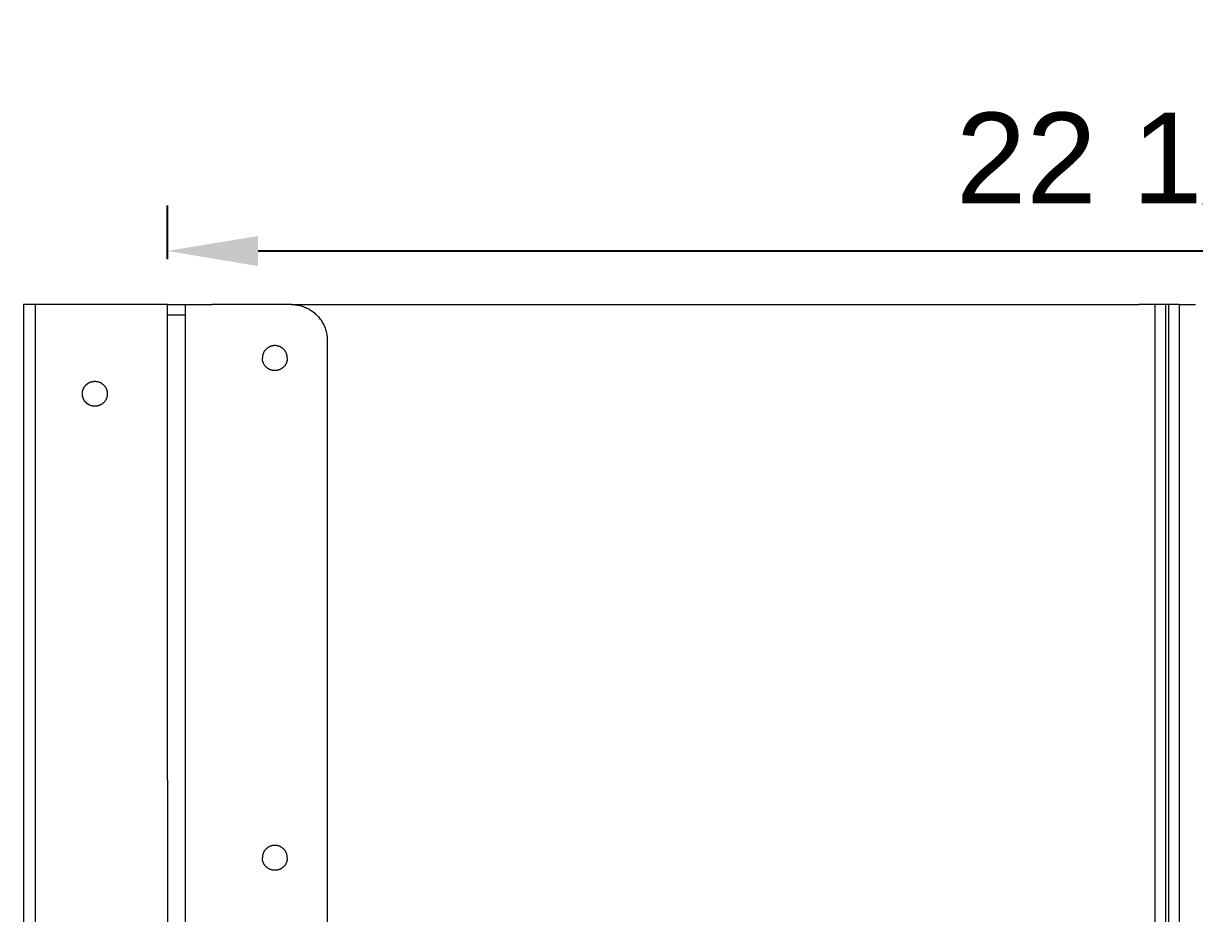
# Model space of a CAD drawing. Header units: inches. Extents: x -0.2 to 94.2, y 2.6 to 69.8.
# Drawn here: x 66.52 to 79.44, y 60.03 to 69.85 of the extents above; entities that cross this region are included whole.
import ezdxf

# ---------------------------------------------------------------- set-up
doc = ezdxf.new("R2010")
doc.units = ezdxf.units.IN
doc.header["$PDSIZE"] = -1
doc.layers.add('ZANO_R', color=7, linetype='Continuous', lineweight=0)
doc.layers.add('ZANO_W', color=1, linetype='Continuous', lineweight=0)
doc.styles.get("Standard").update_dxf_attribs({"font": 'ARIALUNI.TTF'})
doc.dimstyles.new('amerykanie', dxfattribs={"dimtxt": 50, "dimasz": 50, "dimexe": 0.5, "dimexo": 0.5, "dimgap": 1, "dimtad": 1, "dimdec": 0, "dimzin": 0, "dimlunit": 5, "dimtxsty": 'Standard', "dimcen": 0.09, "dimclrd": 1, "dimclre": 1, "dimclrt": 1, "dimazin": 0, "dimtfac": 1, "dimtdec": 0, "dimtmove": 0, "dimatfit": 3, "dimfxl": 1, "dimtzin": 0, "dimarcsym": 1})

# ---------------------------------------------------------------- blocks, each defined once
blk = doc.blocks.new('*D360')
at = {"layer": 'Defpoints', "color": 0}
for p in [(90.157, 67.34), (68.11, 66.749), (90.157, 66.749)]:
    blk.add_point(p, dxfattribs=at)
at = {"layer": 'ZANO_W', "color": 1, "lineweight": -2}
for p, q in [((68.11, 67.249), (68.11, 67.84)), ((90.157, 67.249), (90.157, 67.84)), ((69.11, 67.34), (89.157, 67.34))]:
    blk.add_line(p, q, dxfattribs=at)
at = {"layer": 'ZANO_W', "color": 1}
for points in [[(69.11, 67.506), (69.11, 67.173), (68.11, 67.34)], [(89.157, 67.173), (89.157, 67.506), (90.157, 67.34)]]:
    blk.add_solid(points, dxfattribs=at)
at = {"layer": 'ZANO_W', "color": 1, "insert": (79.133, 68.359), "char_height": 1, "attachment_point": 5}
blk.add_mtext('22 1/16', dxfattribs=at)

msp = doc.modelspace()

# ---------------------------------------------------------------- linework, layer by layer
at = {"layer": 'ZANO_R'}
for p, q in [((66.52192, 66.74898), (66.52192, 52.57567)), ((66.52192, 66.74898), (66.52192, 52.57567)), ((66.65297, 66.74898), (66.52192, 66.74898)), ((66.65297, 66.74898), (66.65297, 61.50616)), ((68.10967, 66.74898), (66.65297, 66.74898)), ((68.10967, 61.50616), (68.10967, 66.74898)), ((68.10967, 66.74898), (68.11179, 66.74898)), ((68.11179, 66.74898), (68.30985, 66.74898)), ((68.11179, 66.63087), (68.11179, 66.74898)), ((68.30985, 55.7253), (68.30985, 66.74898)), ((68.30985, 66.74898), (68.60119, 66.74898)), ((69.47796, 66.74898), (68.60119, 66.74898)), ((69.47796, 66.74898), (69.4914, 66.74875)), ((69.48232, 66.74898), (71.56114, 66.74898)), ((69.4914, 66.74875), (69.50483, 66.74807)), ((69.50483, 66.74807), (69.51822, 66.74692)), ((69.51822, 66.74692), (69.53157, 66.74532)), ((69.53157, 66.74532), (69.54485, 66.74326)), ((69.54485, 66.74326), (69.55806, 66.74075)), ((69.55806, 66.74075), (69.57117, 66.73779)), ((69.57117, 66.73779), (69.58418, 66.73438)), ((69.58418, 66.73438), (69.59706, 66.73054)), ((69.59706, 66.73054), (69.6098, 66.72625)), ((69.6098, 66.72625), (69.62239, 66.72153)), ((69.62239, 66.72153), (69.63481, 66.71639)), ((69.63481, 66.71639), (69.64705, 66.71082)), ((69.64705, 66.71082), (69.65909, 66.70484)), ((69.65909, 66.70484), (69.67092, 66.69846)), ((69.67092, 66.69846), (69.68252, 66.69167)), ((69.68252, 66.69167), (69.69389, 66.68449)), ((69.69389, 66.68449), (69.705, 66.67692)), ((69.705, 66.67692), (69.71585, 66.66898)), ((69.71585, 66.66898), (69.72642, 66.66068)), ((69.72642, 66.66068), (69.7367, 66.65202)), ((69.7367, 66.65202), (69.74668, 66.64301)), ((69.74668, 66.64301), (69.75635, 66.63367)), ((69.75635, 66.63367), (69.76569, 66.624)), ((71.56114, 66.74898), (78.66625, 66.74898)), ((78.66625, 66.74898), (78.81968, 66.74898)), ((79.00046, 66.74898), (78.81968, 66.74898)), ((79.00046, 66.35528), (79.00046, 66.74898)), ((79.11857, 66.74898), (79.00046, 66.74898)), ((79.11857, 66.35528), (79.11857, 66.74898)), ((79.14813, 66.74898), (79.11857, 66.74898)), ((79.26625, 66.74898), (79.14813, 66.74898)), ((79.14813, 66.74898), (79.14813, 66.35528)), ((79.26625, 66.74898), (79.26625, 66.35528)), ((79.26625, 66.74898), (79.44703, 66.74898)), ((68.10967, 66.63087), (68.11179, 66.63087)), ((68.30985, 66.63087), (68.11179, 66.63087)), ((69.76569, 66.624), (69.7747, 66.61402)), ((69.7747, 66.61402), (69.78336, 66.60374)), ((69.78336, 66.60374), (69.79166, 66.59317)), ((69.79166, 66.59317), (69.7996, 66.58232)), ((69.7996, 66.58232), (69.80717, 66.57121)), ((69.80717, 66.57121), (69.81435, 66.55984)), ((69.81435, 66.55984), (69.82113, 66.54824)), ((69.82113, 66.54824), (69.82752, 66.53641)), ((69.82752, 66.53641), (69.8335, 66.52437)), ((69.8335, 66.52437), (69.83907, 66.51213)), ((69.83907, 66.51213), (69.84421, 66.49971)), ((69.84421, 66.49971), (69.84893, 66.48712)), ((69.84893, 66.48712), (69.85321, 66.47438)), ((69.85321, 66.47438), (69.85706, 66.4615)), ((69.85706, 66.4615), (69.86047, 66.44849)), ((69.86047, 66.44849), (69.86343, 66.43538)), ((69.86343, 66.43538), (69.86594, 66.42217)), ((69.86594, 66.42217), (69.86799, 66.40889)), ((69.86799, 66.40889), (69.8696, 66.39554)), ((69.8696, 66.39554), (69.87074, 66.38215)), ((69.87074, 66.38215), (69.87143, 66.36872)), ((69.18787, 66.24619), (69.1849, 66.24247)), ((69.19096, 66.2498), (69.18787, 66.24619)), ((69.19418, 66.25331), (69.19096, 66.2498)), ((69.19751, 66.2567), (69.19418, 66.25331)), ((69.20096, 66.25998), (69.19751, 66.2567)), ((69.20452, 66.26313), (69.20096, 66.25998)), ((69.20819, 66.26616), (69.20452, 66.26313)), ((69.21196, 66.26906), (69.20819, 66.26616)), ((69.21583, 66.27183), (69.21196, 66.26906)), ((69.21979, 66.27447), (69.21583, 66.27183)), ((69.22384, 66.27696), (69.21979, 66.27447)), ((69.22797, 66.27932), (69.22384, 66.27696)), ((69.23218, 66.28153), (69.22797, 66.27932)), ((69.23647, 66.28359), (69.23218, 66.28153)), ((69.24082, 66.28551), (69.23647, 66.28359)), ((69.24524, 66.28727), (69.24082, 66.28551)), ((69.24972, 66.28888), (69.24524, 66.28727)), ((69.25425, 66.29033), (69.24972, 66.28888)), ((69.25882, 66.29163), (69.25425, 66.29033)), ((69.26344, 66.29277), (69.25882, 66.29163)), ((69.2681, 66.29375), (69.26344, 66.29277)), ((69.27278, 66.29456), (69.2681, 66.29375)), ((69.2775, 66.29522), (69.27278, 66.29456)), ((69.28223, 66.29571), (69.2775, 66.29522)), ((69.28697, 66.29604), (69.28223, 66.29571)), ((69.29173, 66.2962), (69.28697, 66.29604)), ((69.29648, 66.2962), (69.29173, 66.2962)), ((69.30124, 66.29604), (69.29648, 66.2962)), ((69.30598, 66.29571), (69.30124, 66.29604)), ((69.31071, 66.29522), (69.30598, 66.29571)), ((69.31543, 66.29456), (69.31071, 66.29522)), ((69.32011, 66.29375), (69.31543, 66.29456)), ((69.32477, 66.29277), (69.32011, 66.29375)), ((69.32939, 66.29163), (69.32477, 66.29277)), ((69.33396, 66.29033), (69.32939, 66.29163)), ((69.33849, 66.28888), (69.33396, 66.29033)), ((69.34297, 66.28727), (69.33849, 66.28888)), ((69.34739, 66.28551), (69.34297, 66.28727)), ((69.35174, 66.28359), (69.34739, 66.28551)), ((69.35603, 66.28153), (69.35174, 66.28359)), ((69.36024, 66.27932), (69.35603, 66.28153)), ((69.36437, 66.27696), (69.36024, 66.27932)), ((69.36842, 66.27447), (69.36437, 66.27696)), ((69.37238, 66.27183), (69.36842, 66.27447)), ((69.37625, 66.26906), (69.37238, 66.27183)), ((69.38002, 66.26616), (69.37625, 66.26906)), ((69.38369, 66.26313), (69.38002, 66.26616)), ((69.38725, 66.25998), (69.38369, 66.26313)), ((69.3907, 66.2567), (69.38725, 66.25998)), ((69.39403, 66.25331), (69.3907, 66.2567)), ((69.39725, 66.2498), (69.39403, 66.25331)), ((69.40034, 66.24619), (69.39725, 66.2498)), ((69.40331, 66.24247), (69.40034, 66.24619)), ((69.87143, 66.36872), (69.87166, 66.35528)), ((69.87166, 66.35528), (69.87166, 55.7253)), ((79.00046, 55.7253), (79.00046, 66.35528)), ((79.11857, 55.7253), (79.11857, 66.35528)), ((79.14813, 66.35528), (79.14813, 55.7253)), ((79.26625, 66.35528), (79.26625, 55.7253)), ((69.15639, 66.16318), (69.15631, 66.15843)), ((69.15639, 66.15367), (69.15631, 66.15843)), ((69.15664, 66.16793), (69.15639, 66.16318)), ((69.15664, 66.14892), (69.15639, 66.15367)), ((69.15705, 66.17267), (69.15664, 66.16793)), ((69.15705, 66.14418), (69.15664, 66.14892)), ((69.15762, 66.1774), (69.15705, 66.17267)), ((69.15762, 66.13946), (69.15705, 66.14418)), ((69.15836, 66.1821), (69.15762, 66.1774)), ((69.15836, 66.13476), (69.15762, 66.13946)), ((69.15925, 66.18677), (69.15836, 66.1821)), ((69.15925, 66.13009), (69.15836, 66.13476)), ((69.16031, 66.1914), (69.15925, 66.18677)), ((69.16031, 66.12545), (69.15925, 66.13009)), ((69.16153, 66.196), (69.16031, 66.1914)), ((69.16153, 66.12085), (69.16031, 66.12545)), ((69.16291, 66.20056), (69.16153, 66.196)), ((69.16291, 66.1163), (69.16153, 66.12085)), ((69.16444, 66.20506), (69.16291, 66.20056)), ((69.16613, 66.20951), (69.16444, 66.20506)), ((69.16797, 66.21389), (69.16613, 66.20951)), ((69.16996, 66.21822), (69.16797, 66.21389)), ((69.17209, 66.22247), (69.16996, 66.21822)), ((69.17438, 66.22664), (69.17209, 66.22247)), ((69.1768, 66.23073), (69.17438, 66.22664)), ((69.17937, 66.23474), (69.1768, 66.23073)), ((69.18207, 66.23865), (69.17937, 66.23474)), ((69.1849, 66.24247), (69.18207, 66.23865)), ((69.40614, 66.23865), (69.40331, 66.24247)), ((69.40884, 66.23474), (69.40614, 66.23865)), ((69.41141, 66.23073), (69.40884, 66.23474)), ((69.41383, 66.22664), (69.41141, 66.23073)), ((69.41612, 66.22247), (69.41383, 66.22664)), ((69.41826, 66.21822), (69.41612, 66.22247)), ((69.42024, 66.21389), (69.41826, 66.21822)), ((69.42208, 66.20951), (69.42024, 66.21389)), ((69.42377, 66.20506), (69.42208, 66.20951)), ((69.4253, 66.20056), (69.42377, 66.20506)), ((69.42668, 66.196), (69.4253, 66.20056)), ((69.42668, 66.12085), (69.4253, 66.1163)), ((69.4279, 66.1914), (69.42668, 66.196)), ((69.4279, 66.12545), (69.42668, 66.12085)), ((69.42896, 66.18677), (69.4279, 66.1914)), ((69.42896, 66.13009), (69.4279, 66.12545)), ((69.42985, 66.1821), (69.42896, 66.18677)), ((69.42985, 66.13476), (69.42896, 66.13009)), ((69.43059, 66.1774), (69.42985, 66.1821)), ((69.43059, 66.13946), (69.42985, 66.13476)), ((69.43116, 66.17267), (69.43059, 66.1774)), ((69.43116, 66.14418), (69.43059, 66.13946)), ((69.43157, 66.16793), (69.43116, 66.17267)), ((69.43157, 66.14892), (69.43116, 66.14418)), ((69.43182, 66.16318), (69.43157, 66.16793)), ((69.43182, 66.15367), (69.43157, 66.14892)), ((69.4319, 66.15843), (69.43182, 66.16318)), ((69.4319, 66.15843), (69.43182, 66.15367)), ((69.16444, 66.1118), (69.16291, 66.1163)), ((69.16613, 66.10735), (69.16444, 66.1118)), ((69.16797, 66.10296), (69.16613, 66.10735)), ((69.16996, 66.09864), (69.16797, 66.10296)), ((69.17209, 66.09439), (69.16996, 66.09864)), ((69.17438, 66.09022), (69.17209, 66.09439)), ((69.1768, 66.08613), (69.17438, 66.09022)), ((69.17937, 66.08212), (69.1768, 66.08613)), ((69.18207, 66.07821), (69.17937, 66.08212)), ((69.1849, 66.07439), (69.18207, 66.07821)), ((69.18787, 66.07067), (69.1849, 66.07439)), ((69.19096, 66.06705), (69.18787, 66.07067)), ((69.19418, 66.06355), (69.19096, 66.06705)), ((69.19751, 66.06015), (69.19418, 66.06355)), ((69.20096, 66.05688), (69.19751, 66.06015)), ((69.20452, 66.05372), (69.20096, 66.05688)), ((69.20819, 66.05069), (69.20452, 66.05372)), ((69.21196, 66.04779), (69.20819, 66.05069)), ((69.21583, 66.04502), (69.21196, 66.04779)), ((69.21979, 66.04239), (69.21583, 66.04502)), ((69.22384, 66.03989), (69.21979, 66.04239)), ((69.22797, 66.03754), (69.22384, 66.03989)), ((69.23218, 66.03533), (69.22797, 66.03754)), ((69.23647, 66.03326), (69.23218, 66.03533)), ((69.24082, 66.03135), (69.23647, 66.03326)), ((69.24524, 66.02959), (69.24082, 66.03135)), ((69.24972, 66.02798), (69.24524, 66.02959)), ((69.25425, 66.02652), (69.24972, 66.02798)), ((69.25882, 66.02523), (69.25425, 66.02652)), ((69.26344, 66.02409), (69.25882, 66.02523)), ((69.2681, 66.02311), (69.26344, 66.02409)), ((69.27278, 66.02229), (69.2681, 66.02311)), ((69.2775, 66.02164), (69.27278, 66.02229)), ((69.28223, 66.02115), (69.2775, 66.02164)), ((69.28697, 66.02082), (69.28223, 66.02115)), ((69.29173, 66.02065), (69.28697, 66.02082)), ((69.29648, 66.02065), (69.29173, 66.02065)), ((69.30124, 66.02082), (69.29648, 66.02065)), ((69.30598, 66.02115), (69.30124, 66.02082)), ((69.31071, 66.02164), (69.30598, 66.02115)), ((69.31543, 66.02229), (69.31071, 66.02164)), ((69.32011, 66.02311), (69.31543, 66.02229)), ((69.32477, 66.02409), (69.32011, 66.02311)), ((69.32939, 66.02523), (69.32477, 66.02409)), ((69.33396, 66.02652), (69.32939, 66.02523)), ((69.33849, 66.02798), (69.33396, 66.02652)), ((69.34297, 66.02959), (69.33849, 66.02798)), ((69.34739, 66.03135), (69.34297, 66.02959)), ((69.35174, 66.03326), (69.34739, 66.03135)), ((69.35603, 66.03533), (69.35174, 66.03326)), ((69.36024, 66.03754), (69.35603, 66.03533)), ((69.36437, 66.03989), (69.36024, 66.03754)), ((69.36842, 66.04239), (69.36437, 66.03989)), ((69.37238, 66.04502), (69.36842, 66.04239)), ((69.37625, 66.04779), (69.37238, 66.04502)), ((69.38002, 66.05069), (69.37625, 66.04779)), ((69.38369, 66.05372), (69.38002, 66.05069)), ((69.38725, 66.05688), (69.38369, 66.05372)), ((69.3907, 66.06015), (69.38725, 66.05688)), ((69.39403, 66.06355), (69.3907, 66.06015)), ((69.39725, 66.06705), (69.39403, 66.06355)), ((69.40034, 66.07067), (69.39725, 66.06705)), ((69.40331, 66.07439), (69.40034, 66.07067)), ((69.40614, 66.07821), (69.40331, 66.07439)), ((69.40884, 66.08212), (69.40614, 66.07821)), ((69.41141, 66.08613), (69.40884, 66.08212)), ((69.41383, 66.09022), (69.41141, 66.08613)), ((69.41612, 66.09439), (69.41383, 66.09022)), ((69.41826, 66.09864), (69.41612, 66.09439)), ((69.42024, 66.10296), (69.41826, 66.09864)), ((69.42208, 66.10735), (69.42024, 66.10296)), ((69.42377, 66.1118), (69.42208, 66.10735)), ((69.4253, 66.1163), (69.42377, 66.1118)), ((67.20556, 65.8554), (67.20872, 65.85889)), ((67.20613, 65.8561), (67.20934, 65.85961)), ((67.20872, 65.85889), (67.212, 65.86228)), ((67.20934, 65.85961), (67.21268, 65.863)), ((67.212, 65.86228), (67.21539, 65.86555)), ((67.21268, 65.863), (67.21613, 65.86627)), ((67.21539, 65.86555), (67.2189, 65.8687)), ((67.21613, 65.86627), (67.21969, 65.86943)), ((67.2189, 65.8687), (67.2225, 65.87173)), ((67.21969, 65.86943), (67.22335, 65.87246)), ((67.2225, 65.87173), (67.22621, 65.87464)), ((67.22335, 65.87246), (67.22712, 65.87536)), ((67.22621, 65.87464), (67.23002, 65.87741)), ((67.22712, 65.87536), (67.23099, 65.87813)), ((67.23002, 65.87741), (67.23392, 65.88006)), ((67.23099, 65.87813), (67.23495, 65.88076)), ((67.23495, 65.88076), (67.239, 65.88326)), ((67.239, 65.88326), (67.24314, 65.88561)), ((67.24314, 65.88561), (67.24735, 65.88782)), ((67.24735, 65.88782), (67.25163, 65.88989)), ((67.25163, 65.88989), (67.25599, 65.8918)), ((67.25599, 65.8918), (67.26041, 65.89357)), ((67.26041, 65.89357), (67.26488, 65.89518)), ((67.26488, 65.89518), (67.26941, 65.89663)), ((67.26941, 65.89663), (67.27399, 65.89793)), ((67.27399, 65.89793), (67.27861, 65.89907)), ((67.27861, 65.89907), (67.28326, 65.90004)), ((67.28326, 65.90004), (67.28795, 65.90086)), ((67.28795, 65.90086), (67.29266, 65.90152)), ((67.29266, 65.90152), (67.29739, 65.90201)), ((67.29739, 65.90201), (67.30214, 65.90234)), ((67.30214, 65.90234), (67.30689, 65.9025)), ((67.30689, 65.9025), (67.31165, 65.9025)), ((67.31165, 65.9025), (67.3164, 65.90234)), ((67.3164, 65.90234), (67.32115, 65.90201)), ((67.32115, 65.90201), (67.32588, 65.90152)), ((67.32588, 65.90152), (67.33059, 65.90086)), ((67.33059, 65.90086), (67.33528, 65.90004)), ((67.33528, 65.90004), (67.33993, 65.89907)), ((67.33993, 65.89907), (67.34455, 65.89793)), ((67.34455, 65.89793), (67.34913, 65.89663)), ((67.34913, 65.89663), (67.35366, 65.89518)), ((67.35366, 65.89518), (67.35813, 65.89357)), ((67.35813, 65.89357), (67.36255, 65.8918)), ((67.36255, 65.8918), (67.3669, 65.88989)), ((67.3669, 65.88989), (67.37119, 65.88782)), ((67.37119, 65.88782), (67.3754, 65.88561)), ((67.3754, 65.88561), (67.37954, 65.88326)), ((67.37954, 65.88326), (67.38358, 65.88076)), ((67.38358, 65.88076), (67.38755, 65.87813)), ((67.38755, 65.87813), (67.39141, 65.87536)), ((67.39141, 65.87536), (67.39518, 65.87246)), ((67.39518, 65.87246), (67.39885, 65.86943)), ((67.39885, 65.86943), (67.40241, 65.86627)), ((67.40241, 65.86627), (67.40586, 65.863)), ((67.40586, 65.863), (67.4092, 65.85961)), ((67.4092, 65.85961), (67.41241, 65.8561)), ((67.17147, 65.76473), (67.17155, 65.76948)), ((67.17155, 65.75997), (67.17147, 65.76473)), ((67.17153, 65.76473), (67.17161, 65.76944)), ((67.17161, 65.76001), (67.17153, 65.76473)), ((67.17155, 65.76948), (67.1718, 65.77423)), ((67.1718, 65.75522), (67.17155, 65.75997)), ((67.17161, 65.76944), (67.17185, 65.77414)), ((67.17185, 65.75531), (67.17161, 65.76001)), ((67.1718, 65.77423), (67.17221, 65.77897)), ((67.17221, 65.75048), (67.1718, 65.75522)), ((67.17185, 65.77414), (67.17225, 65.77884)), ((67.17225, 65.75061), (67.17185, 65.75531)), ((67.17221, 65.77897), (67.17278, 65.78369)), ((67.17278, 65.74576), (67.17221, 65.75048)), ((67.17225, 65.77884), (67.17281, 65.78352)), ((67.17281, 65.74593), (67.17225, 65.75061)), ((67.17278, 65.78369), (67.17352, 65.78839)), ((67.17352, 65.74106), (67.17278, 65.74576)), ((67.17281, 65.78352), (67.17354, 65.78817)), ((67.17354, 65.74128), (67.17281, 65.74593)), ((67.17352, 65.78839), (67.17442, 65.79306)), ((67.17442, 65.73639), (67.17352, 65.74106)), ((67.17354, 65.78817), (67.17442, 65.7928)), ((67.17442, 65.73665), (67.17354, 65.74128)), ((67.17442, 65.79306), (67.17548, 65.7977)), ((67.17442, 65.7928), (67.17546, 65.7974)), ((67.17546, 65.73205), (67.17442, 65.73665)), ((67.17548, 65.73175), (67.17442, 65.73639)), ((67.17546, 65.7974), (67.17665, 65.80196)), ((67.17665, 65.72749), (67.17546, 65.73205)), ((67.17548, 65.7977), (67.17669, 65.8023)), ((67.17669, 65.72715), (67.17548, 65.73175)), ((67.17665, 65.80196), (67.178, 65.80647)), ((67.17669, 65.8023), (67.17807, 65.80685)), ((67.178, 65.80647), (67.17951, 65.81094)), ((67.17807, 65.80685), (67.1796, 65.81136)), ((67.17951, 65.81094), (67.18116, 65.81535)), ((67.1796, 65.81136), (67.18129, 65.8158)), ((67.18116, 65.81535), (67.18297, 65.8197)), ((67.18129, 65.8158), (67.18313, 65.82019)), ((67.18297, 65.8197), (67.18492, 65.82399)), ((67.18313, 65.82019), (67.18512, 65.82451)), ((67.18492, 65.82399), (67.18702, 65.82821)), ((67.18512, 65.82451), (67.18726, 65.82876)), ((67.18702, 65.82821), (67.18926, 65.83235)), ((67.18726, 65.82876), (67.18954, 65.83294)), ((67.18926, 65.83235), (67.19165, 65.83642)), ((67.18954, 65.83294), (67.19197, 65.83703)), ((67.19165, 65.83642), (67.19417, 65.8404)), ((67.19197, 65.83703), (67.19453, 65.84103)), ((67.19417, 65.8404), (67.19682, 65.84429)), ((67.19453, 65.84103), (67.19723, 65.84495)), ((67.19682, 65.84429), (67.19961, 65.84809)), ((67.19723, 65.84495), (67.20007, 65.84877)), ((67.19961, 65.84809), (67.20252, 65.8518)), ((67.20007, 65.84877), (67.20303, 65.85249)), ((67.20252, 65.8518), (67.20556, 65.8554)), ((67.20303, 65.85249), (67.20613, 65.8561)), ((67.41241, 65.8561), (67.4155, 65.85249)), ((67.4155, 65.85249), (67.41847, 65.84877)), ((67.41847, 65.84877), (67.4213, 65.84495)), ((67.4213, 65.84495), (67.42401, 65.84103)), ((67.42401, 65.84103), (67.42657, 65.83703)), ((67.42657, 65.83703), (67.429, 65.83294)), ((67.429, 65.83294), (67.43128, 65.82876)), ((67.43128, 65.82876), (67.43342, 65.82451)), ((67.43342, 65.82451), (67.43541, 65.82019)), ((67.43541, 65.82019), (67.43725, 65.8158)), ((67.43725, 65.8158), (67.43893, 65.81136)), ((67.43893, 65.81136), (67.44047, 65.80685)), ((67.44047, 65.80685), (67.44184, 65.8023)), ((67.44184, 65.8023), (67.44306, 65.7977)), ((67.44306, 65.73175), (67.44184, 65.72715)), ((67.44306, 65.7977), (67.44412, 65.79306)), ((67.44412, 65.73639), (67.44306, 65.73175)), ((67.44412, 65.79306), (67.44502, 65.78839)), ((67.44502, 65.74106), (67.44412, 65.73639)), ((67.44502, 65.78839), (67.44575, 65.78369)), ((67.44575, 65.74576), (67.44502, 65.74106)), ((67.44575, 65.78369), (67.44633, 65.77897)), ((67.44633, 65.75048), (67.44575, 65.74576)), ((67.44633, 65.77897), (67.44674, 65.77423)), ((67.44674, 65.75522), (67.44633, 65.75048)), ((67.44674, 65.77423), (67.44698, 65.76948)), ((67.44698, 65.75997), (67.44674, 65.75522)), ((67.44698, 65.76948), (67.44706, 65.76473)), ((67.44706, 65.76473), (67.44698, 65.75997)), ((67.178, 65.72298), (67.17665, 65.72749)), ((67.17807, 65.7226), (67.17669, 65.72715)), ((67.17951, 65.71851), (67.178, 65.72298)), ((67.1796, 65.71809), (67.17807, 65.7226)), ((67.18116, 65.7141), (67.17951, 65.71851)), ((67.18129, 65.71365), (67.1796, 65.71809)), ((67.18297, 65.70975), (67.18116, 65.7141)), ((67.18313, 65.70926), (67.18129, 65.71365)), ((67.18492, 65.70546), (67.18297, 65.70975)), ((67.18512, 65.70494), (67.18313, 65.70926)), ((67.18702, 65.70124), (67.18492, 65.70546)), ((67.18726, 65.70069), (67.18512, 65.70494)), ((67.18926, 65.6971), (67.18702, 65.70124)), ((67.18954, 65.69651), (67.18726, 65.70069)), ((67.19165, 65.69303), (67.18926, 65.6971)), ((67.19197, 65.69242), (67.18954, 65.69651)), ((67.19417, 65.68905), (67.19165, 65.69303)), ((67.19453, 65.68842), (67.19197, 65.69242)), ((67.19682, 65.68516), (67.19417, 65.68905)), ((67.19723, 65.6845), (67.19453, 65.68842)), ((67.19961, 65.68136), (67.19682, 65.68516)), ((67.20007, 65.68068), (67.19723, 65.6845)), ((67.20252, 65.67765), (67.19961, 65.68136)), ((67.20303, 65.67696), (67.20007, 65.68068)), ((67.20556, 65.67405), (67.20252, 65.67765)), ((67.20613, 65.67335), (67.20303, 65.67696)), ((67.20872, 65.67056), (67.20556, 65.67405)), ((67.20934, 65.66984), (67.20613, 65.67335)), ((67.212, 65.66717), (67.20872, 65.67056)), ((67.21268, 65.66645), (67.20934, 65.66984)), ((67.21539, 65.6639), (67.212, 65.66717)), ((67.21613, 65.66318), (67.21268, 65.66645)), ((67.2189, 65.66075), (67.21539, 65.6639)), ((67.21969, 65.66002), (67.21613, 65.66318)), ((67.2225, 65.65772), (67.2189, 65.66075)), ((67.22335, 65.65699), (67.21969, 65.66002)), ((67.22621, 65.65481), (67.2225, 65.65772)), ((67.22712, 65.65409), (67.22335, 65.65699)), ((67.23002, 65.65204), (67.22621, 65.65481)), ((67.23099, 65.65132), (67.22712, 65.65409)), ((67.23392, 65.64939), (67.23002, 65.65204)), ((67.23495, 65.64869), (67.23099, 65.65132)), ((67.239, 65.64619), (67.23495, 65.64869)), ((67.24314, 65.64384), (67.239, 65.64619)), ((67.24735, 65.64163), (67.24314, 65.64384)), ((67.25163, 65.63956), (67.24735, 65.64163)), ((67.25599, 65.63765), (67.25163, 65.63956)), ((67.26041, 65.63588), (67.25599, 65.63765)), ((67.26488, 65.63427), (67.26041, 65.63588)), ((67.26941, 65.63282), (67.26488, 65.63427)), ((67.27399, 65.63152), (67.26941, 65.63282)), ((67.27861, 65.63038), (67.27399, 65.63152)), ((67.28326, 65.62941), (67.27861, 65.63038)), ((67.28795, 65.62859), (67.28326, 65.62941)), ((67.29266, 65.62793), (67.28795, 65.62859)), ((67.29739, 65.62744), (67.29266, 65.62793)), ((67.30214, 65.62711), (67.29739, 65.62744)), ((67.30689, 65.62695), (67.30214, 65.62711)), ((67.31165, 65.62695), (67.30689, 65.62695)), ((67.3164, 65.62711), (67.31165, 65.62695)), ((67.32115, 65.62744), (67.3164, 65.62711)), ((67.32588, 65.62793), (67.32115, 65.62744)), ((67.33059, 65.62859), (67.32588, 65.62793)), ((67.33528, 65.62941), (67.33059, 65.62859)), ((67.33993, 65.63038), (67.33528, 65.62941)), ((67.34455, 65.63152), (67.33993, 65.63038)), ((67.34913, 65.63282), (67.34455, 65.63152)), ((67.35366, 65.63427), (67.34913, 65.63282)), ((67.35813, 65.63588), (67.35366, 65.63427)), ((67.36255, 65.63765), (67.35813, 65.63588)), ((67.3669, 65.63956), (67.36255, 65.63765)), ((67.37119, 65.64163), (67.3669, 65.63956)), ((67.3754, 65.64384), (67.37119, 65.64163)), ((67.37954, 65.64619), (67.3754, 65.64384)), ((67.38358, 65.64869), (67.37954, 65.64619)), ((67.38755, 65.65132), (67.38358, 65.64869)), ((67.39141, 65.65409), (67.38755, 65.65132)), ((67.39518, 65.65699), (67.39141, 65.65409)), ((67.39885, 65.66002), (67.39518, 65.65699)), ((67.40241, 65.66318), (67.39885, 65.66002)), ((67.40586, 65.66645), (67.40241, 65.66318)), ((67.4092, 65.66984), (67.40586, 65.66645)), ((67.41241, 65.67335), (67.4092, 65.66984)), ((67.4155, 65.67696), (67.41241, 65.67335)), ((67.41847, 65.68068), (67.4155, 65.67696)), ((67.4213, 65.6845), (67.41847, 65.68068)), ((67.42401, 65.68842), (67.4213, 65.6845)), ((67.42657, 65.69242), (67.42401, 65.68842)), ((67.429, 65.69651), (67.42657, 65.69242)), ((67.43128, 65.70069), (67.429, 65.69651)), ((67.43342, 65.70494), (67.43128, 65.70069)), ((67.43541, 65.70926), (67.43342, 65.70494)), ((67.43725, 65.71365), (67.43541, 65.70926)), ((67.43893, 65.71809), (67.43725, 65.71365)), ((67.44047, 65.7226), (67.43893, 65.71809)), ((67.44184, 65.72715), (67.44047, 65.7226)), ((66.65297, 61.50616), (66.65297, 52.57567)), ((68.10967, 61.50616), (68.10967, 54.15048)), ((69.16444, 60.69322), (69.16291, 60.68871)), ((69.16613, 60.69766), (69.16444, 60.69322)), ((69.16797, 60.70205), (69.16613, 60.69766)), ((69.16996, 60.70637), (69.16797, 60.70205)), ((69.17209, 60.71062), (69.16996, 60.70637)), ((69.17438, 60.71479), (69.17209, 60.71062)), ((69.1768, 60.71889), (69.17438, 60.71479)), ((69.17937, 60.72289), (69.1768, 60.71889)), ((69.18207, 60.72681), (69.17937, 60.72289)), ((69.1849, 60.73063), (69.18207, 60.72681)), ((69.18787, 60.73435), (69.1849, 60.73063)), ((69.19096, 60.73796), (69.18787, 60.73435)), ((69.19418, 60.74147), (69.19096, 60.73796)), ((69.19751, 60.74486), (69.19418, 60.74147)), ((69.20096, 60.74813), (69.19751, 60.74486)), ((69.20452, 60.75129), (69.20096, 60.74813)), ((69.20819, 60.75432), (69.20452, 60.75129)), ((69.21196, 60.75722), (69.20819, 60.75432)), ((69.21583, 60.75999), (69.21196, 60.75722)), ((69.21979, 60.76262), (69.21583, 60.75999)), ((69.22384, 60.76512), (69.21979, 60.76262)), ((69.22797, 60.76747), (69.22384, 60.76512)), ((69.23218, 60.76968), (69.22797, 60.76747)), ((69.23647, 60.77175), (69.23218, 60.76968)), ((69.24082, 60.77366), (69.23647, 60.77175)), ((69.24524, 60.77543), (69.24082, 60.77366)), ((69.24972, 60.77704), (69.24524, 60.77543)), ((69.25425, 60.77849), (69.24972, 60.77704)), ((69.25882, 60.77979), (69.25425, 60.77849)), ((69.26344, 60.78093), (69.25882, 60.77979)), ((69.2681, 60.7819), (69.26344, 60.78093)), ((69.27278, 60.78272), (69.2681, 60.7819)), ((69.2775, 60.78338), (69.27278, 60.78272)), ((69.28223, 60.78387), (69.2775, 60.78338)), ((69.28697, 60.7842), (69.28223, 60.78387)), ((69.29173, 60.78436), (69.28697, 60.7842)), ((69.29648, 60.78436), (69.29173, 60.78436)), ((69.30124, 60.7842), (69.29648, 60.78436)), ((69.30598, 60.78387), (69.30124, 60.7842)), ((69.31071, 60.78338), (69.30598, 60.78387)), ((69.31543, 60.78272), (69.31071, 60.78338)), ((69.32011, 60.7819), (69.31543, 60.78272)), ((69.32477, 60.78093), (69.32011, 60.7819)), ((69.32939, 60.77979), (69.32477, 60.78093)), ((69.33396, 60.77849), (69.32939, 60.77979)), ((69.33849, 60.77704), (69.33396, 60.77849)), ((69.34297, 60.77543), (69.33849, 60.77704)), ((69.34739, 60.77366), (69.34297, 60.77543)), ((69.35174, 60.77175), (69.34739, 60.77366)), ((69.35603, 60.76968), (69.35174, 60.77175)), ((69.36024, 60.76747), (69.35603, 60.76968)), ((69.36437, 60.76512), (69.36024, 60.76747)), ((69.36842, 60.76262), (69.36437, 60.76512)), ((69.37238, 60.75999), (69.36842, 60.76262)), ((69.37625, 60.75722), (69.37238, 60.75999)), ((69.38002, 60.75432), (69.37625, 60.75722)), ((69.38369, 60.75129), (69.38002, 60.75432)), ((69.38725, 60.74813), (69.38369, 60.75129)), ((69.3907, 60.74486), (69.38725, 60.74813)), ((69.39403, 60.74147), (69.3907, 60.74486)), ((69.39725, 60.73796), (69.39403, 60.74147)), ((69.40034, 60.73435), (69.39725, 60.73796)), ((69.40331, 60.73063), (69.40034, 60.73435)), ((69.40614, 60.72681), (69.40331, 60.73063)), ((69.40884, 60.72289), (69.40614, 60.72681)), ((69.41141, 60.71889), (69.40884, 60.72289)), ((69.41383, 60.71479), (69.41141, 60.71889)), ((69.41612, 60.71062), (69.41383, 60.71479)), ((69.41826, 60.70637), (69.41612, 60.71062)), ((69.42024, 60.70205), (69.41826, 60.70637)), ((69.42208, 60.69766), (69.42024, 60.70205)), ((69.42377, 60.69322), (69.42208, 60.69766)), ((69.4253, 60.68871), (69.42377, 60.69322)), ((69.15639, 60.65134), (69.15631, 60.64658)), ((69.15639, 60.64183), (69.15631, 60.64658)), ((69.15664, 60.65609), (69.15639, 60.65134)), ((69.15664, 60.63708), (69.15639, 60.64183)), ((69.15705, 60.66083), (69.15664, 60.65609)), ((69.15705, 60.63234), (69.15664, 60.63708)), ((69.15762, 60.66555), (69.15705, 60.66083)), ((69.15762, 60.62762), (69.15705, 60.63234)), ((69.15836, 60.67025), (69.15762, 60.66555)), ((69.15836, 60.62292), (69.15762, 60.62762)), ((69.15925, 60.67492), (69.15836, 60.67025)), ((69.15925, 60.61825), (69.15836, 60.62292)), ((69.16031, 60.67956), (69.15925, 60.67492)), ((69.16031, 60.61361), (69.15925, 60.61825)), ((69.16153, 60.68416), (69.16031, 60.67956)), ((69.16153, 60.60901), (69.16031, 60.61361)), ((69.16291, 60.68871), (69.16153, 60.68416)), ((69.16291, 60.60446), (69.16153, 60.60901)), ((69.16444, 60.59995), (69.16291, 60.60446)), ((69.16613, 60.5955), (69.16444, 60.59995)), ((69.16797, 60.59112), (69.16613, 60.5955)), ((69.16996, 60.5868), (69.16797, 60.59112)), ((69.17209, 60.58255), (69.16996, 60.5868)), ((69.17438, 60.57837), (69.17209, 60.58255)), ((69.1768, 60.57428), (69.17438, 60.57837)), ((69.17937, 60.57028), (69.1768, 60.57428)), ((69.18207, 60.56636), (69.17937, 60.57028)), ((69.1849, 60.56254), (69.18207, 60.56636)), ((69.40614, 60.56636), (69.40331, 60.56254)), ((69.40884, 60.57028), (69.40614, 60.56636)), ((69.41141, 60.57428), (69.40884, 60.57028)), ((69.41383, 60.57837), (69.41141, 60.57428)), ((69.41612, 60.58255), (69.41383, 60.57837)), ((69.41826, 60.5868), (69.41612, 60.58255)), ((69.42024, 60.59112), (69.41826, 60.5868)), ((69.42208, 60.5955), (69.42024, 60.59112)), ((69.42377, 60.59995), (69.42208, 60.5955)), ((69.4253, 60.60446), (69.42377, 60.59995)), ((69.42668, 60.68416), (69.4253, 60.68871)), ((69.42668, 60.60901), (69.4253, 60.60446)), ((69.4279, 60.67956), (69.42668, 60.68416)), ((69.4279, 60.61361), (69.42668, 60.60901)), ((69.42896, 60.67492), (69.4279, 60.67956)), ((69.42896, 60.61825), (69.4279, 60.61361)), ((69.42985, 60.67025), (69.42896, 60.67492)), ((69.42985, 60.62292), (69.42896, 60.61825)), ((69.43059, 60.66555), (69.42985, 60.67025)), ((69.43059, 60.62762), (69.42985, 60.62292)), ((69.43116, 60.66083), (69.43059, 60.66555)), ((69.43116, 60.63234), (69.43059, 60.62762)), ((69.43157, 60.65609), (69.43116, 60.66083)), ((69.43157, 60.63708), (69.43116, 60.63234)), ((69.43182, 60.65134), (69.43157, 60.65609)), ((69.43182, 60.64183), (69.43157, 60.63708)), ((69.4319, 60.64658), (69.43182, 60.65134)), ((69.4319, 60.64658), (69.43182, 60.64183)), ((69.18787, 60.55882), (69.1849, 60.56254)), ((69.19096, 60.55521), (69.18787, 60.55882)), ((69.19418, 60.5517), (69.19096, 60.55521)), ((69.19751, 60.54831), (69.19418, 60.5517)), ((69.20096, 60.54504), (69.19751, 60.54831)), ((69.20452, 60.54188), (69.20096, 60.54504)), ((69.20819, 60.53885), (69.20452, 60.54188)), ((69.21196, 60.53595), (69.20819, 60.53885)), ((69.21583, 60.53318), (69.21196, 60.53595)), ((69.21979, 60.53055), (69.21583, 60.53318)), ((69.22384, 60.52805), (69.21979, 60.53055)), ((69.22797, 60.5257), (69.22384, 60.52805)), ((69.23218, 60.52348), (69.22797, 60.5257)), ((69.23647, 60.52142), (69.23218, 60.52348)), ((69.24082, 60.51951), (69.23647, 60.52142)), ((69.24524, 60.51774), (69.24082, 60.51951)), ((69.24972, 60.51613), (69.24524, 60.51774)), ((69.25425, 60.51468), (69.24972, 60.51613)), ((69.25882, 60.51338), (69.25425, 60.51468)), ((69.26344, 60.51224), (69.25882, 60.51338)), ((69.2681, 60.51126), (69.26344, 60.51224)), ((69.27278, 60.51045), (69.2681, 60.51126)), ((69.2775, 60.50979), (69.27278, 60.51045)), ((69.28223, 60.5093), (69.2775, 60.50979)), ((69.28697, 60.50897), (69.28223, 60.5093)), ((69.29173, 60.50881), (69.28697, 60.50897)), ((69.29648, 60.50881), (69.29173, 60.50881)), ((69.30124, 60.50897), (69.29648, 60.50881)), ((69.30598, 60.5093), (69.30124, 60.50897)), ((69.31071, 60.50979), (69.30598, 60.5093)), ((69.31543, 60.51045), (69.31071, 60.50979)), ((69.32011, 60.51126), (69.31543, 60.51045)), ((69.32477, 60.51224), (69.32011, 60.51126)), ((69.32939, 60.51338), (69.32477, 60.51224)), ((69.33396, 60.51468), (69.32939, 60.51338)), ((69.33849, 60.51613), (69.33396, 60.51468)), ((69.34297, 60.51774), (69.33849, 60.51613)), ((69.34739, 60.51951), (69.34297, 60.51774)), ((69.35174, 60.52142), (69.34739, 60.51951)), ((69.35603, 60.52348), (69.35174, 60.52142)), ((69.36024, 60.5257), (69.35603, 60.52348)), ((69.36437, 60.52805), (69.36024, 60.5257)), ((69.36842, 60.53055), (69.36437, 60.52805)), ((69.37238, 60.53318), (69.36842, 60.53055)), ((69.37625, 60.53595), (69.37238, 60.53318)), ((69.38002, 60.53885), (69.37625, 60.53595)), ((69.38369, 60.54188), (69.38002, 60.53885)), ((69.38725, 60.54504), (69.38369, 60.54188)), ((69.3907, 60.54831), (69.38725, 60.54504)), ((69.39403, 60.5517), (69.3907, 60.54831)), ((69.39725, 60.55521), (69.39403, 60.5517)), ((69.40034, 60.55882), (69.39725, 60.55521)), ((69.40331, 60.56254), (69.40034, 60.55882))]:
    msp.add_line(p, q, dxfattribs=at)

# ---------------------------------------------------------------- dimensions: what is measured, and where the dimension line sits
at = {"layer": 'ZANO_W'}
dim = msp.add_linear_dim(base=(90.15704, 67.33954), p1=(68.10967, 66.74898), p2=(90.15704, 66.74898), dimstyle='amerykanie', override={"dimtxt": 1, "dimasz": 1, "dimgap": 0.5, "dimdec": 4, "dimaunit": 1, "dimadec": 1, "dimtdec": 4, "dimtmove": 1, "dimfrac": 2}, dxfattribs=at)
dim.commit()
dim.dimension.update_dxf_attribs({"geometry": '*D360', "text_midpoint": (79.13335, 68.35864)})

doc.saveas('drawing.dxf')
